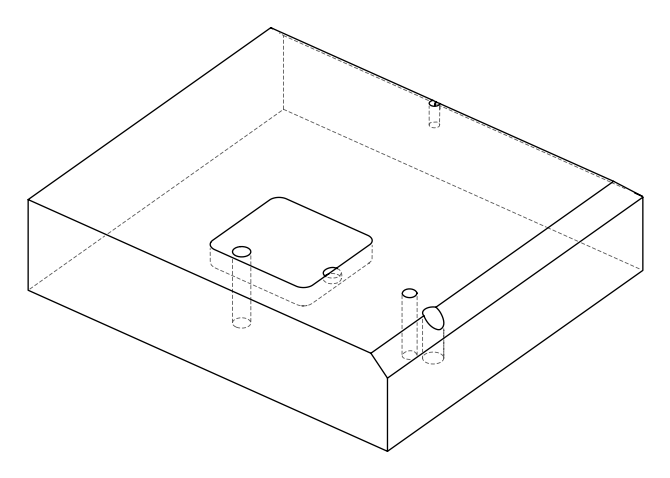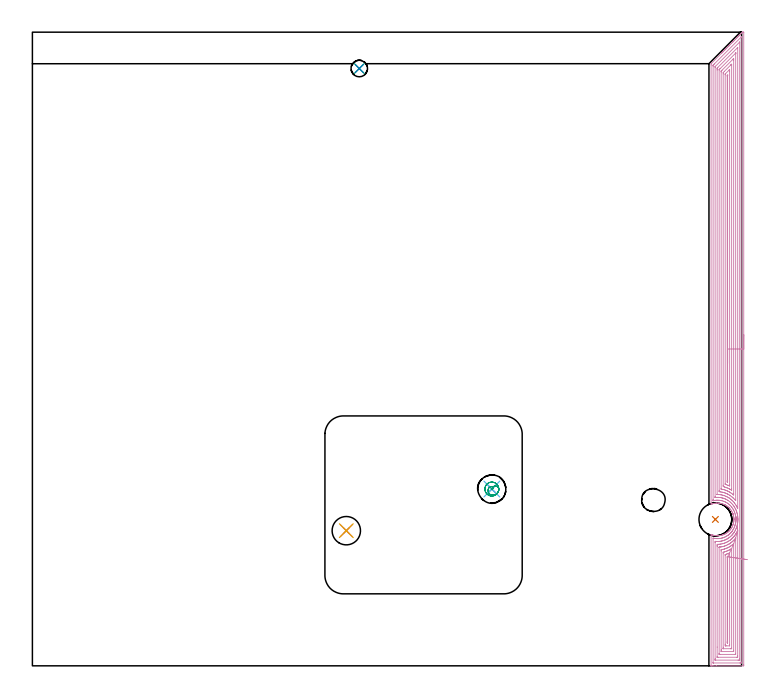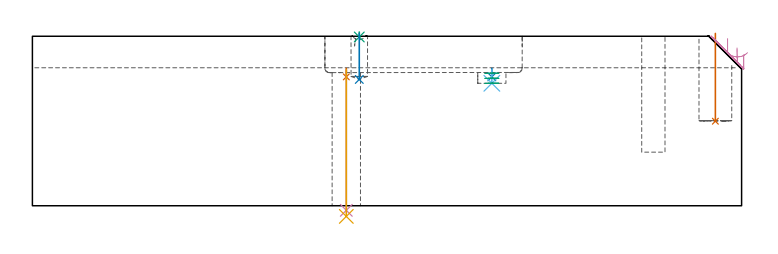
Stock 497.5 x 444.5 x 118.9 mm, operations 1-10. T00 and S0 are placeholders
(PLAN: 13 operations, 9 tool changes, 77.4 min)
(1 SPOT_DRILL | STEP1HOLE | NXT0321_9005460120000 | 0.05 min | 3053 mm3)
(2 SPOT_DRILL_1 | STEP1POCKET | NXT0321_9005460120000 | 0.05 min | 3052 mm3)
(3 SPOT_DRILL_2 | STEP1POCKET_3 | NXT0321_9005460120000 | 0.03 min | 1 mm3)
(4 DRILL_THROUGH_HOLE_INTO_CENTER | STEP1HOLE | NXT0301_065 | 0.4 min | 6304 mm3)
(5 DRILL_TO_ENLARGE_THROUGH_HOLE | STEP1HOLE | UGT0301_265 | 0.42 min | 27550 mm3)
(6 DRILL_BLIND_HOLE_INTO_CENTER | STEP1POCKET | NXT0301_128 | 0.04 min | 539 mm3)
(7 INDEXABLE_INSERT_DRILL_BLIND_HOLE_FROM_SOLID | STEP1POCKET_2 | NXT0302_017 | 0.25 min | 24609 mm3)
(8 DRILL_BLIND_HOLE_INTO_CENTER_1 | STEP1POCKET_3 | NXT0301_087 | 0.13 min | 3035 mm3)
(9 MILL_ROUGH_BLIND_HOLE_CONTOUR | STEP1POCKET | NXT0201_013 | Spiral | 0.69 min | 6552 mm3)
(10 AREA_MILL | FG_CHAMFER_SURFACE | UGT0205_001 | 30.69 min | 114221 mm3)
(11 AREA_MILL_1 | FG_CHAMFER_SURFACE_1 | UGT0205_001 | 31.65 min | 117886 mm3)
(12 MILL_RECTANGULAR_POCKET | POCKET_RECTANGULAR_STRAIGHT | NXT0201_007 | Follow Part, ap 6.25, ae 75% | 11.3 min | 419821 mm3)
(13 MILL_BLIND_HOLE_FROM_SOLID_MATERIAL | STEP1POCKET_1 | NXT0201_011 | Spiral | 1.71 min | 16965 mm3)
(TOOL NXT0321_9005460120000 | NC Spot Drill, 142deg, 12mm, Carbide, Uncoated | D12 PA142 FL30 Z2)
(TOOL NXT0301_065 | Carbide Drill 9.4mm [860.1-0940-075A1-MM 2214] | D9.4 PA140 FL98 Z2)
(TOOL UGT0301_265 | Twist Drill 19.9 mm | D19.9 PA118 FL140 Z2)
(TOOL NXT0301_128 | Carbide Drill 12mm [861.1-1200-036A1-GP GC34] | D12 PA150 FL37.4 Z2)
(TOOL NXT0302_017 | Index. Insert Drill 23mm [880-D2300L25-05] | D23 PA176 FL115 Z2)
(TOOL NXT0301_087 | Carbide Drill 11.6mm [860.1-1160-058A1-MM 2214] | D11.6 PA140 FL72 Z2)
(TOOL NXT0201_013 | ENDMILL 10mm | D10 FL30 Z4)
(TOOL UGT0205_001 | Chamfer Mill 20 x 3 x 45 deg. | D20 FL50 Z2)
(TOOL NXT0201_007 | ENDMILL 25mm [R216.25-25050GCK54P 1620] | D25 R3 FL54 Z5)
(TOOL NXT0201_011 | ENDMILL 12mm [2P460-1200-NA 1630] | D12 FL38 Z6)
(OP 1 SPOT_DRILL)
G17 G21 G94 G90
T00 M6
G54
G17 G0 G90 X220.2 Y94.8 S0 M3
G43 Z128.9 H0
G94 G81 G98 Z90.4 F250. R96.4
G80
M5
M2
(OP 2 SPOT_DRILL_1)
G17 G21 G94 G90
T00 M6
G54
G17 G0 G90 X322.3 Y124. S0 M3
G43 Z128.9 H0
G94 G81 G98 Z90.4 F250. R96.4
G80
M5
M2
(OP 3 SPOT_DRILL_2)
G17 G21 G94 G90
T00 M6
G54
G17 G0 G90 X229.3 Y419. S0 M3
G43 Z128.9 H0
G94 G81 G98 Z118.401 F250. R121.9
G80
M5
M2
(OP 4 DRILL_THROUGH_HOLE_INTO_CENTER)
G17 G21 G94 G90
T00 M6
G54
G17 G0 G90 X220.2 Y94.8 S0 M3
G43 Z128.9 H1
G94 G73 G98 Z-3.211 F250. Q8.783 R95.4
G80
M5
M2
(OP 5 DRILL_TO_ENLARGE_THROUGH_HOLE)
G17 G21 G94 G90
T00 M6
G54
G17 G0 G90 X220.2 Y94.8 S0 M3
G43 Z128.9 H0
G94 G73 G98 Z-7.479 F250. Q16.813 R95.4
G80
M5
M2
(OP 6 DRILL_BLIND_HOLE_INTO_CENTER)
G17 G21 G94 G90
T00 M6
G54
G17 G0 G90 X322.3 Y124. S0 M3
G43 Z128.9 H1
G94 G81 G98 Z85.9 F250. R95.4
G80
M5
M2
(OP 7 INDEXABLE_INSERT_DRILL_BLIND_HOLE_FROM_SOLID)
G17 G21 G94 G90
T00 M6
G54
G17 G0 G90 X479.1 Y102.7 S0 M3
G43 Z128.9 H1
G94 G81 G98 Z59.3 F250. R120.9
G80
M5
M2
(OP 8 DRILL_BLIND_HOLE_INTO_CENTER_1)
G17 G21 G94 G90
T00 M6
G54
G17 G0 G90 X229.3 Y419. S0 M3
G43 Z128.9 H1
G94 G81 G98 Z88.6 F250. R120.9
G80
M5
M2
(OP 9 MILL_ROUGH_BLIND_HOLE_CONTOUR)
G17 G21 G94 G90
T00 M6
G54
G17 G0 G90 X322.3 Y124. S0 M3
G43 Z128.9 H0
Z92.9
G94 G3 X322.355 Y125.74 R0.871 F250.
X319.855 Y124.154 R2.518
X322.539 Y119.722 R3.252
X327.161 Y123.386 R4.215
X322.914 Y128.861 R4.9
X327.161 Y123.386 R-4.9
X325.038 Y126.124 R2.45
X322.3 Y124. R2.45
G0 Z89.4
G3 X322.355 Y125.74 R0.871
X319.855 Y124.154 R2.518
X322.539 Y119.722 R3.252
X327.161 Y123.386 R4.215
X322.914 Y128.861 R4.9
X327.161 Y123.386 R-4.9
X325.038 Y126.124 R2.45
X322.3 Y124. R2.45
G0 Z85.9
G3 X322.355 Y125.74 R0.871
X319.855 Y124.154 R2.518
X322.539 Y119.722 R3.252
X327.161 Y123.386 R4.215
X322.914 Y128.861 R4.9
X327.161 Y123.386 R-4.9
X325.038 Y126.124 R2.45
X322.3 Y124. R2.45
G0 Z128.9
M5
M2
(OP 10 AREA_MILL)
G17 G21 G94 G90
T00 M6
G54
G17 G0 G90 X499. Y232.25 S1061 M3
G43 Z128.9 H0
Z106.
G94 G1 Y232.212 Z105.128 F250.
Y232.098 Z104.264
Y231.909 Z103.412
Y231.647 Z102.58
Y231.313 Z101.774
Y230.91 Z101.
Y230.442 Z100.264
Y229.91 Z99.572
Y229.321 Z98.929
Y228.678 Z98.34
Y227.986 Z97.808
Y227.25 Z97.34
Y226.476 Z96.937
Y225.67 Z96.603
Y224.838 Z96.341
Y223.986 Z96.152
Y223.122 Z96.038
Y222.25 Z96.
Y0.622
X498.996 Y0.172 Z96.003
X498.992 Y0.01 Z96.006
X498.826 Y0. Z96.171
X479.797 Z115.199
X477.422 Z117.573
X476.73 Z118.27
X476.446 Z118.553
X476.215 Z118.778
X476.1 Y0.004 Z118.89
Y0.005 Z118.891
Y0.173 Z118.9
Y0.176
Y91.775
X476.106 Y92.104 Z118.891
X476.216 Y92.067 Z118.782
X476.343 Y92.022 Z118.655
X476.844 Y91.831 Z118.156
X477.112 Y91.749 Z117.888
X478.006 Y91.509 Z116.994
X478.9 Y91.339 Z116.1
X479.793 Y91.24 Z115.207
X480.687 Y91.212 Z114.313
X481.581 Y91.253 Z113.419
X482.475 Y91.364 Z112.525
X483.369 Y91.549 Z111.631
X484.262 Y91.802 Z110.738
X484.356 Y91.831 Z110.644
X484.85 Y92.029 Z110.15
X485.156 Y92.151 Z109.843
X485.606 Y92.353 Z109.394
X486.05 Y92.578 Z108.95
X486.216 Y92.669 Z108.784
X486.316 Y92.725 Z108.684
X486.944 Y93.119 Z108.056
X487.11 Y93.236 Z107.89
X487.652 Y93.618 Z107.348
X487.758 Y93.704 Z107.242
X487.837 Y93.768 Z107.162
X488.115 Y94.01 Z106.881
X488.259 Y94.134 Z106.739
X488.291 Y94.162 Z106.708
X488.672 Y94.511 Z106.327
X488.731 Y94.57 Z106.268
X488.958 Y94.814 Z106.041
X489.114 Y94.981 Z105.885
X489.311 Y95.208 Z105.685
X489.485 Y95.404 Z105.514
X489.53 Y95.46 Z105.47
X489.625 Y95.577 Z105.374
X489.752 Y95.747 Z105.247
X489.891 Y95.934 Z105.108
X490.108 Y96.244 Z104.89
X490.146 Y96.298 Z104.853
X490.518 Y96.888 Z104.48
X490.632 Y97.088 Z104.367
X490.691 Y97.191 Z104.309
X490.892 Y97.584 Z104.106
X490.918 Y97.635 Z104.08
X491.125 Y98.084 Z103.873
X491.412 Y98.792 Z103.586
X491.458 Y98.925 Z103.539
X491.477 Y98.978 Z103.52
X491.513 Y99.09 Z103.486
X491.564 Y99.252 Z103.435
X491.6 Y99.372 Z103.396
X491.617 Y99.423 Z103.38
X491.742 Y99.871 Z103.257
X491.844 Y100.317 Z103.153
X491.929 Y100.764 Z103.067
X491.992 Y101.182 Z103.005
X491.996 Y101.21 Z103.001
X492.039 Y101.606 Z102.956
X492.045 Y101.657 Z102.951
X492.078 Y102.104 Z102.919
X492.092 Y102.551 Z102.904
X492.091 Y102.66
Y102.726 Z102.903
X492.088 Y103.025 Z102.909
X492.086 Y103.057 Z102.911
X492.077 Y103.203 Z102.914
X492.068 Y103.444 Z102.928
X492.04 Y103.777 Z102.957
X492.03 Y103.891 Z102.967
X491.98 Y104.287 Z103.015
X491.975 Y104.337 Z103.022
X491.971 Y104.363 Z103.027
X491.902 Y104.785 Z103.097
X491.821 Y105.181 Z103.177
X491.81 Y105.231 Z103.187
X491.699 Y105.678 Z103.297
X491.57 Y106.124 Z103.426
X491.518 Y106.289 Z103.482
X491.513 Y106.302 Z103.487
X491.439 Y106.521 Z103.556
X491.411 Y106.608 Z103.585
X491.353 Y106.765 Z103.644
X491.335 Y106.814 Z103.662
X491.273 Y106.968 Z103.724
X491.254 Y107.017 Z103.744
X491.096 Y107.38 Z103.904
X491.058 Y107.466 Z103.942
X490.842 Y107.91 Z104.154
X490.519 Y108.512 Z104.481
X490.341 Y108.804 Z104.658
X490.038 Y109.254 Z104.958
X489.723 Y109.697 Z105.276
X489.625 Y109.823 Z105.374
X489.298 Y110.211 Z105.699
X488.96 Y110.59 Z106.036
X488.871 Y110.682 Z106.126
X488.731 Y110.828 Z106.268
X488.38 Y111.162 Z106.619
X488.02 Y111.484 Z106.978
X487.837 Y111.632 Z107.162
X487.395 Y111.968 Z107.605
X487.11 Y112.17 Z107.889
X486.944 Y112.288 Z108.056
X486.81 Y112.377 Z108.19
X486.799 Y112.383 Z108.201
X486.669 Y112.457 Z108.327
X486.05 Y112.816 Z108.949
X485.968 Y112.859 Z109.03
X485.789 Y112.95 Z109.205
X485.604 Y113.047 Z109.392
X485.452 Y113.118 Z109.545
X485.348 Y113.166 Z109.648
X485.29 Y113.194 Z109.709
X485.228 Y113.224 Z109.772
X485.156 Y113.257 Z109.844
X484.262 Y113.59 Z110.738
X483.369 Y113.851 Z111.631
X482.475 Y114.036 Z112.525
X481.581 Y114.156 Z113.419
X481.507 Y114.163 Z113.493
X480.687 Y114.188 Z114.313
X479.793 Y114.168 Z115.207
X479.693 Y114.163 Z115.307
X478.9 Y114.061 Z116.1
X478.006 Y113.891 Z116.994
X477.112 Y113.646 Z117.888
X476.218 Y113.33 Z118.781
X476.106 Y113.296 Z118.892
X476.1 Y114.117 Z118.9
Y421.536
X476.107 Y422.4 Z118.893
X476.133 Y422.43 Z118.867
X476.541 Y422.841 Z118.459
X483.453 Y429.754 Z111.545
X483.587 Y429.889 Z111.409
X483.725 Y430.026 Z111.273
X483.887 Y430.188 Z111.111
X484.027 Y430.329 Z110.968
X484.172 Y430.473 Z110.826
X484.321 Y430.622 Z110.677
X484.467 Y430.77 Z110.528
X484.619 Y430.92 Z110.379
X484.755 Y431.056 Z110.243
X484.908 Y431.21 Z110.087
X485.398 Y431.698 Z109.602
X485.661 Y431.962 Z109.337
X485.789 Y432.09 Z109.208
X486.147 Y432.447 Z108.853
X486.318 Y432.618 Z108.681
X486.555 Y432.856 Z108.443
X486.669 Y432.971 Z108.327
X487.239 Y433.539 Z107.761
X487.449 Y433.749 Z107.549
X487.55 Y433.852 Z107.446
X487.99 Y434.291 Z107.009
X488.431 Y434.733 Z106.565
X488.641 Y434.941 Z106.359
X488.679 Y434.979 Z106.321
X489.311 Y435.613 Z105.685
X489.523 Y435.823 Z105.477
X490.192 Y436.494 Z104.804
X490.367 Y436.667 Z104.633
X490.428 Y436.728 Z104.572
X491.073 Y437.374 Z103.924
X491.211 Y437.511 Z103.789
X491.322 Y437.622 Z103.678
X491.513 Y437.814 Z103.485
X491.619 Y437.92 Z103.379
X492.215 Y438.516 Z102.784
X492.394 Y438.695 Z102.603
X492.512 Y438.814 Z102.485
X493.109 Y439.409 Z101.89
X493.275 Y439.576 Z101.722
X494.002 Y440.303 Z100.997
X494.155 Y440.457 Z100.841
X494.587 Y440.887 Z100.413
X494.896 Y441.197 Z100.103
X495.036 Y441.338 Z99.96
X495.431 Y441.731 Z99.569
X495.526 Y441.826 Z99.474
X495.789 Y442.09 Z99.209
X495.917 Y442.219 Z99.079
X496.275 Y442.576 Z98.724
X496.446 Y442.746 Z98.554
X496.683 Y442.984 Z98.315
X496.797 Y443.099 Z98.199
X497.367 Y443.667 Z97.633
X497.577 Y443.878 Z97.421
X497.678 Y443.98 Z97.318
X498.119 Y444.419 Z96.881
X498.175 Y444.473 Z96.824
X498.21 Y444.499 Z96.788
X498.559 Y444.5 Z96.439
X498.637 Z96.361
X498.991 Y444.499 Z96.006
X499. Y444.399 Z96.
Y222.25
X497.586 Z97.414
X497.585 Y2.504 Z97.415
X497.584 Y2.41 Z97.416
X497.579 Y2.02 Z97.421
X497.196 Y2.006 Z97.804
X496.797 Y2.002 Z98.203
X496.32 Y2. Z98.68
X477.609 Y2.001 Z117.391
X477.576 Y2.002 Z117.424
X477.543 Y2.006 Z117.457
X477.521 Y2.01 Z117.479
X477.52 Y2.037 Z117.48
X477.515 Y2.315 Z117.485
Y89.095
X477.519 Y89.494 Z117.481
X477.521 Y89.583 Z117.479
X477.695 Y89.551 Z117.305
X477.889 Y89.515 Z117.111
X478.302 Y89.442 Z116.698
X478.947 Y89.334 Z116.053
X479.183 Y89.309 Z115.817
X479.92 Y89.241 Z115.08
X480.064 Y89.236 Z114.936
X480.819 Y89.222 Z114.181
X480.945 Y89.226 Z114.055
X481.659 Y89.263 Z113.341
X481.825 Y89.281 Z113.175
X482.445 Y89.359 Z112.555
X482.706 Y89.401 Z112.294
X483.19 Y89.497 Z111.81
X483.587 Y89.583 Z111.413
X483.904 Y89.667 Z111.096
X484.467 Y89.826 Z110.533
X484.591 Y89.864 Z110.409
X484.943 Y89.988 Z110.057
X485.233 Y90.105 Z109.767
X485.348 Y90.154 Z109.652
X485.849 Y90.374 Z109.151
X486.229 Y90.554 Z108.771
X486.446 Y90.662 Z108.554
X486.861 Y90.882 Z108.139
X487.016 Y90.977 Z107.984
X487.11 Y91.037 Z107.89
X487.553 Y91.325 Z107.447
X487.99 Y91.624 Z107.01
X488.079 Y91.686 Z106.921
X488.203 Y91.776 Z106.797
X488.576 Y92.075 Z106.424
X488.871 Y92.324 Z106.129
X489.054 Y92.484 Z105.946
X489.259 Y92.669 Z105.741
X489.512 Y92.913 Z105.488
X489.752 Y93.162 Z105.248
X489.944 Y93.368 Z105.056
X490.119 Y93.563 Z104.881
X490.357 Y93.842 Z104.643
X490.632 Y94.181 Z104.368
X490.752 Y94.336 Z104.248
X490.84 Y94.457 Z104.16
X491.118 Y94.857 Z103.882
X491.471 Y95.393 Z103.529
X491.513 Y95.463 Z103.487
X491.795 Y95.958 Z103.205
X491.944 Y96.244 Z103.056
X492.096 Y96.546 Z102.904
X492.379 Y97.153 Z102.621
X492.394 Y97.191 Z102.606
X492.629 Y97.792 Z102.371
X492.717 Y98.031 Z102.283
X492.855 Y98.457 Z102.145
X492.995 Y98.925 Z102.005
X493.031 Y99.049 Z101.969
X493.056 Y99.147 Z101.944
X493.214 Y99.819 Z101.786
X493.22 Y99.846 Z101.78
X493.225 Y99.869 Z101.775
X493.275 Y100.133 Z101.725
X493.354 Y100.632 Z101.646
X493.364 Y100.712 Z101.636
X493.446 Y101.432 Z101.554
X493.458 Y101.606 Z101.542
X493.494 Y102.277 Z101.506
X493.501 Y102.5 Z101.499
X493.493 Y103.172 Z101.507
X493.483 Y103.393 Z101.517
X493.43 Y104.13 Z101.57
X493.413 Y104.287 Z101.587
X493.362 Y104.684 Z101.638
X493.292 Y105.163 Z101.708
X493.289 Y105.181 Z101.711
X493.275 Y105.267 Z101.725
X493.094 Y106.074 Z101.906
X493.034 Y106.318 Z101.966
X492.846 Y106.968 Z102.154
X492.628 Y107.624 Z102.372
X492.535 Y107.862 Z102.465
X492.394 Y108.201 Z102.606
X492.14 Y108.755 Z102.86
X491.887 Y109.27 Z103.113
X491.676 Y109.649 Z103.324
X491.513 Y109.93 Z103.487
X491.115 Y110.543 Z103.885
X490.632 Y111.218 Z104.368
X490.456 Y111.436 Z104.544
X489.752 Y112.242 Z105.248
X489.67 Y112.33 Z105.33
X489.262 Y112.722 Z105.738
X488.871 Y113.081 Z106.129
X488.708 Y113.224 Z106.292
X487.99 Y113.772 Z107.01
X487.502 Y114.117 Z107.498
X487.11 Y114.355 Z107.89
X486.55 Y114.685 Z108.45
X486.229 Y114.848 Z108.771
X485.903 Y115.011 Z109.097
X485.348 Y115.243 Z109.652
X484.975 Y115.389 Z110.025
X484.467 Y115.562 Z110.533
X483.694 Y115.796 Z111.306
X483.587 Y115.821 Z111.413
X483.211 Y115.905 Z111.789
X482.706 Y116.004 Z112.294
X482.586 Y116.027 Z112.414
X481.825 Y116.124 Z113.175
X481.582 Y116.151 Z113.418
X480.945 Y116.175 Z114.055
X480.672 Y116.181 Z114.328
X480.064 Y116.169 Z114.936
X479.813 Y116.16 Z115.187
X479.183 Y116.098 Z115.817
X479.012 Y116.078 Z115.988
X478.302 Y115.964 Z116.698
X478.252 Y115.955 Z116.748
X477.983 Y115.905 Z117.017
X477.58 Y115.811 Z117.42
X477.526 Y115.799 Z117.474
X477.523 Y115.802 Z117.477
X477.519 Y115.806 Z117.481
X477.517 Y115.905 Z117.483
X477.514 Y116.545 Z117.486
Y116.704
Y420.642
X477.516 Y421.042 Z117.484
X477.519 Y421.242 Z117.481
X477.521 Y421.338 Z117.479
X477.559 Y421.397 Z117.441
X477.69 Y421.536 Z117.31
X477.997 Y421.846 Z117.003
X478.302 Y422.153 Z116.698
X497.346 Y441.197 Z97.654
X497.415 Y441.264 Z97.585
X497.517 Y441.36 Z97.483
X497.566 Y441.405 Z97.434
X497.579 Y441.406 Z97.421
X497.583 Y441.293 Z97.417
X497.585 Y441.197 Z97.415
Y441.055
X497.586 Y222.25 Z97.414
X496.172 Z98.828
X496.171 Y4.832 Z98.829
X496.169 Y4.197 Z98.831
X496.167 Y4.068 Z98.833
X496.165 Y4.013 Z98.835
X496.105 Y4.006 Z98.895
X495.917 Y4.003 Z99.083
X495.23 Y4. Z99.77
X495.036 Z99.964
X479.377 Y4.001 Z115.623
X479.183 Y4.003 Z115.817
X478.989 Y4.008 Z116.011
X478.94 Y4.01 Z116.06
X478.935 Y4.044 Z116.065
X478.932 Y4.111 Z116.068
X478.93 Y4.197 Z116.07
X478.929 Y4.455 Z116.071
X478.928 Y5.091 Z116.072
X478.929 Y86.414 Z116.071
X478.93 Y86.67 Z116.07
X478.936 Y87.307 Z116.064
X478.995 Y87.308 Z116.005
X479.075 Y87.307 Z115.925
X479.194 Y87.297 Z115.806
X480.064 Y87.236 Z114.936
X480.139 Y87.232 Z114.861
X480.945 Y87.227 Z114.055
X481.024 Z113.976
X481.825 Y87.271 Z113.175
X481.859 Y87.273 Z113.141
X482.145 Y87.307 Z112.855
X482.642 Y87.373 Z112.358
X482.706 Y87.384 Z112.294
X483.383 Y87.514 Z111.617
X483.587 Y87.56 Z111.413
X484.095 Y87.685 Z110.905
X484.467 Y87.788 Z110.533
X484.784 Y87.88 Z110.216
X485.348 Y88.076 Z109.652
X485.439 Y88.109 Z109.561
X485.671 Y88.201 Z109.329
X486.063 Y88.369 Z108.937
X486.229 Y88.445 Z108.771
X486.665 Y88.652 Z108.335
X487.11 Y88.878 Z107.89
X487.249 Y88.953 Z107.751
X487.5 Y89.095 Z107.5
X487.803 Y89.285 Z107.197
X487.99 Y89.407 Z107.01
X488.334 Y89.639 Z106.666
X488.843 Y89.988 Z106.157
X488.859 Y90. Z106.141
X488.871 Y90.009 Z106.129
X489.348 Y90.398 Z105.652
X489.752 Y90.74 Z105.248
X489.827 Y90.806 Z105.173
X489.911 Y90.882 Z105.089
X490.283 Y91.237 Z104.717
X490.632 Y91.593 Z104.368
X490.721 Y91.686 Z104.279
X490.803 Y91.776 Z104.197
X491.135 Y92.16 Z103.865
X491.513 Y92.605 Z103.487
X491.542 Y92.64 Z103.458
X491.564 Y92.669 Z103.436
X491.915 Y93.155 Z103.085
X492.202 Y93.563 Z102.798
X492.279 Y93.679 Z102.721
X492.394 Y93.858 Z102.606
X492.62 Y94.228 Z102.38
X492.755 Y94.457 Z102.245
X492.944 Y94.792 Z102.056
X493.238 Y95.35 Z101.762
X493.251 Y95.375 Z101.749
X493.275 Y95.425 Z101.725
X493.524 Y95.991 Z101.476
X493.633 Y96.244 Z101.367
X493.784 Y96.62 Z101.216
X493.983 Y97.138 Z101.017
X494.028 Y97.267 Z100.972
X494.155 Y97.653 Z100.845
X494.241 Y97.944 Z100.759
X494.265 Y98.031 Z100.735
X494.426 Y98.65 Z100.574
X494.489 Y98.925 Z100.511
X494.589 Y99.379 Z100.411
X494.668 Y99.819 Z100.332
X494.721 Y100.139 Z100.279
X494.795 Y100.712 Z100.205
X494.82 Y100.931 Z100.18
X494.877 Y101.606 Z100.123
X494.886 Y101.758 Z100.114
X494.915 Y102.5 Z100.085
X494.916 Y102.621 Z100.084
X494.901 Y103.393 Z100.099
X494.895 Y103.536 Z100.105
X494.839 Y104.287 Z100.161
X494.818 Y104.508 Z100.182
X494.733 Y105.181 Z100.267
X494.674 Y105.548 Z100.326
X494.572 Y106.074 Z100.428
X494.443 Y106.676 Z100.557
X494.371 Y106.968 Z100.629
X494.155 Y107.746 Z100.845
X494.119 Y107.862 Z100.881
X494.1 Y107.918 Z100.9
X493.8 Y108.755 Z101.2
X493.545 Y109.375 Z101.455
X493.419 Y109.649 Z101.581
X493.275 Y109.953 Z101.725
X492.973 Y110.543 Z102.027
X492.591 Y111.236 Z102.409
X492.463 Y111.436 Z102.537
X492.394 Y111.542 Z102.606
X492.078 Y112.008 Z102.922
X491.849 Y112.33 Z103.151
X491.513 Y112.786 Z103.487
X491.142 Y113.224 Z103.858
X490.632 Y113.804 Z104.368
X490.322 Y114.117 Z104.678
X489.752 Y114.655 Z105.248
X489.341 Y115.011 Z105.659
X488.871 Y115.371 Z106.129
X488.143 Y115.905 Z106.857
X487.99 Y116.002 Z107.01
X487.743 Y116.155 Z107.257
X487.11 Y116.514 Z107.89
X486.574 Y116.798 Z108.426
X486.229 Y116.957 Z108.771
X485.949 Y117.083 Z109.051
X485.348 Y117.312 Z109.652
X484.577 Y117.581 Z110.423
X484.467 Y117.613 Z110.533
X484.199 Y117.692 Z110.801
X483.587 Y117.84 Z111.413
X483.397 Y117.885 Z111.603
X482.706 Y118.013 Z112.294
X482.335 Y118.068 Z112.665
X481.825 Y118.129 Z113.175
X481.363 Y118.161 Z113.637
X480.945 Y118.172 Z114.055
X480.466 Y118.177 Z114.534
X480.064 Y118.165 Z114.936
X479.617 Y118.145 Z115.383
X479.183 Y118.11 Z115.817
X479.021 Y118.098 Z115.979
X478.96 Y118.095 Z116.04
X478.935 Y118.101 Z116.065
X478.933 Y118.155 Z116.067
X478.931 Y118.327 Z116.069
X478.929 Y118.585 Z116.071
X478.928 Y118.844 Z116.072
X478.929 Y419.749 Z116.071
X478.931 Y420.005 Z116.069
X478.935 Y420.265 Z116.065
X478.938 Y420.328 Z116.062
X478.961 Y420.354 Z116.039
X479.019 Y420.416 Z115.981
X479.183 Y420.584 Z115.817
X479.212 Y420.613 Z115.788
X495.917 Y437.316 Z99.083
X496.071 Y437.466 Z98.929
X496.133 Y437.522 Z98.867
X496.165 Y437.548 Z98.835
X496.171 Y437.432 Z98.829
X496.172 Y222.25 Z98.828
X494.757 Z100.243
Y111.18
X494.756 Y110.827 Z100.244
X494.752 Y110.543 Z100.248
X494.751 Y110.481 Z100.249
X494.707 Y110.543 Z100.293
X494.628 Y110.704 Z100.372
X494.388 Y111.2 Z100.612
X494.267 Y111.436 Z100.733
X494.155 Y111.649 Z100.845
X493.776 Y112.33 Z101.224
X493.588 Y112.647 Z101.412
X493.275 Y113.139 Z101.725
X493.22 Y113.224 Z101.78
X493.108 Y113.393 Z101.892
X492.574 Y114.117 Z102.426
X492.394 Y114.351 Z102.606
X491.829 Y115.011 Z103.171
X491.513 Y115.369 Z103.487
X490.976 Y115.905 Z104.024
X490.632 Y116.228 Z104.368
X489.978 Y116.798 Z105.022
X489.752 Y116.974 Z105.248
X489.084 Y117.476 Z105.916
X488.871 Y117.629 Z106.129
X488.781 Y117.692 Z106.219
X487.99 Y118.164 Z107.01
X487.24 Y118.585 Z107.76
X487.11 Y118.652 Z107.89
X486.98 Y118.717 Z108.02
X486.229 Y119.041 Z108.771
X485.5 Y119.325 Z109.5
X485.348 Y119.377 Z109.652
X485.046 Y119.479 Z109.954
X484.467 Y119.647 Z110.533
X484.239 Y119.711 Z110.761
X483.587 Y119.859 Z111.413
X483.117 Y119.956 Z111.883
X482.706 Y120.022 Z112.294
X482.087 Y120.107 Z112.913
X481.825 Y120.131 Z113.175
X481.143 Y120.172 Z113.857
X480.381 Y120.192 Z114.619
X480.348 Y120.195 Z114.652
X480.347 Y120.203 Z114.653
X480.344 Y120.232 Z114.656
X480.343 Y120.286 Z114.657
Y120.373
Y417.961
X480.344 Y418.571 Z114.656
X480.346 Y418.855 Z114.654
X480.35 Y419.16 Z114.65
X480.36 Y419.3 Z114.64
X480.872 Y419.823 Z114.128
X494.623 Y433.573 Z100.377
X494.671 Y433.619 Z100.329
X494.734 Y433.675 Z100.266
X494.751 Y433.689 Z100.249
X494.753 Y433.659 Z100.247
X494.755 Y433.611 Z100.245
X494.757 Y433.437 Z100.243
Y222.25
X493.343 Z101.657
Y116.729
X493.338 Y115.905 Z101.662
X493.337 Y115.893 Z101.663
X493.303 Y115.905 Z101.697
X493.275 Y115.933 Z101.725
X492.518 Y116.798 Z102.482
X492.394 Y116.933 Z102.606
X491.636 Y117.692 Z103.364
X491.513 Y117.804 Z103.487
X490.65 Y118.568 Z104.35
X490.627 Y118.585 Z104.373
X489.752 Y119.23 Z105.248
X489.405 Y119.479 Z105.595
X488.871 Y119.806 Z106.129
X488.104 Y120.258 Z106.896
X487.99 Y120.32 Z107.01
X487.893 Y120.373 Z107.107
X487.371 Y120.631 Z107.629
X487.11 Y120.747 Z107.89
X486.46 Y121.032 Z108.54
X486.229 Y121.12 Z108.771
X485.841 Y121.266 Z109.159
X485.348 Y121.428 Z109.652
X485.116 Y121.502 Z109.884
X484.467 Y121.678 Z110.533
X483.931 Y121.811 Z111.069
X483.587 Y121.879 Z111.413
X482.846 Y122.018 Z112.154
X482.706 Y122.037 Z112.294
X481.844 Y122.142 Z113.156
X481.825 Y122.145 Z113.175
X481.764 Y122.16 Z113.236
X481.762 Y122.225 Z113.238
X481.757 Y123.054 Z113.243
Y123.123
X481.758 Y418.03 Z113.242
X481.759 Y418.1 Z113.241
X481.764 Y418.235 Z113.236
X481.825 Y418.315 Z113.175
X482.09 Y418.587 Z112.91
X482.354 Y418.855 Z112.646
X493.275 Y429.776 Z101.725
X493.308 Y429.808 Z101.692
X493.334 Y429.83 Z101.666
X493.337 Z101.663
X493.339 Y429.826 Z101.661
X493.341 Y429.787 Z101.659
X493.343 Y429.649 Z101.657
Y429.579
Y222.25
X491.929 Z103.071
Y120.845
X491.927 Y120.373 Z103.073
X491.925 Y119.955 Z103.075
X491.922 Y119.828 Z103.078
X491.252 Y120.373 Z103.748
X490.632 Y120.835 Z104.368
X490.042 Y121.266 Z104.958
X489.752 Y121.45 Z105.248
X489.292 Y121.733 Z105.708
X488.871 Y121.973 Z106.129
X488.541 Y122.16 Z106.459
X487.99 Y122.441 Z107.01
X487.468 Y122.691 Z107.532
X487.11 Y122.84 Z107.89
X486.59 Y123.054 Z108.41
X486.229 Y123.186 Z108.771
X486.027 Y123.259 Z108.973
X485.348 Y123.468 Z109.652
X484.774 Y123.637 Z110.226
X484.467 Y123.708 Z110.533
X483.639 Y123.894 Z111.361
X483.587 Y123.904 Z111.413
X483.349 Y123.947 Z111.651
X483.22 Y123.981 Z111.78
X483.177 Y123.995 Z111.823
X483.175 Y124.002 Z111.825
X483.173 Y124.053 Z111.827
X483.172 Y124.158 Z111.828
X483.171 Y124.369 Z111.829
X483.172 Y416.595 Z111.828
X483.174 Y417.068 Z111.826
X483.177 Y417.172 Z111.823
X483.18 Y417.22 Z111.82
X483.211 Y417.255 Z111.789
X483.305 Y417.353 Z111.695
X483.587 Y417.639 Z111.413
X483.747 Y417.799 Z111.253
X491.288 Y425.339 Z103.712
X491.513 Y425.561 Z103.487
X491.737 Y425.777 Z103.263
X491.922 Y425.924 Z103.078
X491.926 Y425.739 Z103.074
X491.928 Y425.584 Z103.072
X491.929 Y425.111 Z103.071
Y424.689
Y222.25
X490.515 Z104.485
X490.514 Y124.067 Z104.486
Y123.947
X490.508 Y123.18 Z104.492
X489.752 Y123.622 Z105.248
X489.19 Y123.947 Z105.81
X488.871 Y124.119 Z106.129
X488.519 Y124.304 Z106.481
X487.99 Y124.545 Z107.01
X487.317 Y124.841 Z107.683
X487.11 Y124.925 Z107.89
X486.974 Y124.978 Z108.026
X486.229 Y125.237 Z108.771
X485.649 Y125.43 Z109.351
X485.348 Y125.517 Z109.652
X484.592 Y125.735 Z110.408
X484.586 Y126.508 Z110.414
Y126.628
Y415.281
X484.59 Y416.05 Z110.41
X484.592 Y416.174 Z110.408
X485.406 Y417.009 Z109.594
X489.934 Y421.536 Z105.066
X490.125 Y421.723 Z104.875
X490.291 Y421.882 Z104.709
X490.508 Y422.078 Z104.492
X490.513 Y421.657 Z104.487
X490.514 Y421.536 Z104.486
X490.515 Y222.25 Z104.485
X489.1 Z105.9
Y127.289
X489.099 Y126.628 Z105.901
X489.098 Y126.399 Z105.902
X489.094 Y126.176 Z105.906
X488.871 Y126.26 Z106.129
X488.027 Y126.628 Z106.973
X487.964 Y126.655 Z107.036
X487.11 Y126.984 Z107.89
X486.556 Y127.19 Z108.444
X486.229 Y127.303 Z108.771
X486.063 Y127.361 Z108.937
X486.006 Y127.39 Z108.994
X486.003 Y127.445 Z108.997
X486.002 Y127.522 Z108.998
X486. Y127.754 Z109.
Y414.619
X486.003 Y414.95 Z108.997
X486.007 Y415.114 Z108.993
X486.009 Y415.151 Z108.991
X486.042 Y415.188 Z108.958
X486.128 Y415.281 Z108.872
X488.809 Y417.961 Z106.191
X488.841 Y417.992 Z106.159
X488.871 Y418.016 Z106.129
X489.094 Y418.178 Z105.906
X489.097 Y417.961 Z105.903
X489.099 Y417.73 Z105.901
X489.1 Y417.068 Z105.9
Y416.835
Y222.25
X487.686 Z107.314
Y129.112
X487.684 Y128.918 Z107.316
X487.683 Y128.871 Z107.317
X487.681 Y128.858 Z107.319
X487.577 Y128.891 Z107.423
X487.493 Y128.92 Z107.507
X487.442 Y128.945 Z107.558
X487.421 Y128.957 Z107.579
X487.418 Y128.997 Z107.582
X487.415 Y129.309 Z107.585
X487.414 Y129.586 Z107.586
Y129.895
Y413.493
X487.416 Y413.77 Z107.584
X487.42 Y414.072 Z107.58
X487.425 Y414.117 Z107.575
X487.448 Y414.145 Z107.552
X487.509 Y414.21 Z107.491
X487.683 Y414.387 Z107.317
X487.684 Z107.316
X487.686 Y414.078 Z107.314
Y413.802
Y222.25
Y221.378 Z107.352
Y220.513 Z107.466
Y219.662 Z107.654
Y218.83 Z107.917
Y218.024 Z108.251
Y217.25 Z108.653
Y216.514 Z109.122
Y215.822 Z109.653
Y215.179 Z110.243
Y214.59 Z110.886
Y214.058 Z111.578
Y213.59 Z112.314
Y213.187 Z113.088
Y212.853 Z113.894
Y212.591 Z114.726
Y212.402 Z115.577
Y212.288 Z116.442
Y212.25 Z117.314
G0 Z128.9
X494.3 Y104.46
Z110.711
G1 Y104.463 Z109.839
X494.303 Y104.389 Z108.969
X494.31 Y104.241 Z108.11
X494.321 Y104.018 Z107.266
X494.335 Y103.723 Z106.445
X494.352 Y103.357 Z105.654
X494.372 Y102.924 Z104.897
X494.396 Y102.427 Z104.18
X494.422 Y101.869 Z103.51
X494.451 Y101.254 Z102.891
X494.482 Y100.589 Z102.328
X494.516 Y99.877 Z101.826
X494.551 Y99.123 Z101.387
X494.588 Y98.335 Z101.016
X494.627 Y97.517 Z100.715
X494.666 Y96.676 Z100.486
X494.706 Y95.818 Z100.332
X494.747 Y94.95 Z100.253
X494.752 Y94.847 Z100.248
X494.755 Y94.742 Z100.245
X494.757 Y94.457 Z100.243
Y94.195
Y6.878
X494.754 Y6.271 Z100.246
X494.75 Y6.065 Z100.25
X494.744 Y6.01 Z100.256
X494.696 Y6.007 Z100.304
X494.588 Y6.004 Z100.412
X494.155 Y6. Z100.845
X480.929 Z114.071
X480.511 Y6.004 Z114.489
X480.407 Y6.007 Z114.593
X480.359 Y6.01 Z114.641
X480.35 Y6.039 Z114.65
X480.348 Y6.137 Z114.652
X480.344 Y6.594 Z114.656
X480.343 Y13.145 Z114.657
Y83.733
X480.345 Y84.341 Z114.655
X480.348 Y84.626 Z114.652
X480.359 Y85.22 Z114.641
X480.945 Y85.231 Z114.055
X481.222 Y85.239 Z113.778
X481.825 Y85.277 Z113.175
X482.048 Y85.294 Z112.952
X482.706 Y85.375 Z112.294
X482.831 Y85.393 Z112.169
X483.587 Y85.531 Z111.413
X484.29 Y85.7 Z110.71
X484.467 Y85.748 Z110.533
X484.978 Y85.896 Z110.022
X485.348 Y86.019 Z109.652
X485.636 Y86.121 Z109.364
X486.229 Y86.35 Z108.771
X486.274 Y86.368 Z108.726
X486.382 Y86.414 Z108.618
X486.883 Y86.644 Z108.117
X487.11 Y86.754 Z107.89
X487.472 Y86.94 Z107.528
X487.99 Y87.218 Z107.01
X488.047 Y87.25 Z106.953
X488.142 Y87.307 Z106.858
X488.587 Y87.595 Z106.413
X488.871 Y87.783 Z106.129
X489.117 Y87.951 Z105.883
X489.473 Y88.201 Z105.527
X489.632 Y88.323 Z105.368
X489.752 Y88.418 Z105.248
X490.12 Y88.721 Z104.88
X490.561 Y89.095 Z104.439
X490.599 Y89.129 Z104.401
X490.632 Y89.159 Z104.368
X491.054 Y89.56 Z103.946
X491.48 Y89.988 Z103.52
X491.496 Y90.006 Z103.504
X491.513 Y90.024 Z103.487
X491.912 Y90.478 Z103.088
X492.264 Y90.882 Z102.736
X492.323 Y90.954 Z102.677
X492.394 Y91.043 Z102.606
X492.707 Y91.458 Z102.293
X492.943 Y91.776 Z102.057
X493.081 Y91.972 Z101.919
X493.275 Y92.258 Z101.725
X493.435 Y92.507 Z101.565
X493.537 Y92.669 Z101.463
X493.771 Y93.059 Z101.229
X494.066 Y93.563 Z100.934
X494.098 Y93.621 Z100.902
X494.155 Y93.732 Z100.845
X494.395 Y94.214 Z100.605
X494.514 Y94.457 Z100.486
X494.702 Y94.861 Z100.298
X494.747 Y94.95 Z100.253
X493.332 Y89.528 Z101.668
X493.339 Y89.303 Z101.661
X493.342 Y89.164 Z101.658
X493.343 Y89.095 Z101.657
Y89.025
Y8.526
X493.341 Y8.387 Z101.659
X493.336 Y8.109 Z101.664
X493.33 Y8.009 Z101.67
X493.315 Y8.006 Z101.685
X493.275 Y8.004 Z101.725
X493.049 Y8.001 Z101.951
X482.481 Y8. Z112.519
X481.825 Y8.004 Z113.175
X481.782 Y8.006 Z113.218
X481.765 Y8.009 Z113.235
X481.761 Y8.179 Z113.239
X481.758 Y8.457 Z113.242
X481.757 Y8.596 Z113.243
Y8.665
Y82.978
X481.76 Y83.117 Z113.24
X481.763 Y83.209 Z113.237
X481.767 Y83.254 Z113.233
X481.774 Y83.256 Z113.226
X481.825 Y83.264 Z113.175
X482.242 Y83.31 Z112.758
X482.706 Y83.37 Z112.294
X483.019 Y83.415 Z111.981
X483.587 Y83.517 Z111.413
X483.765 Y83.552 Z111.235
X484.467 Y83.709 Z110.533
X484.487 Y83.713 Z110.513
X484.566 Y83.733 Z110.434
X485.176 Y83.907 Z109.824
X485.348 Y83.962 Z109.652
X485.837 Y84.13 Z109.163
X486.229 Y84.277 Z108.771
X486.476 Y84.375 Z108.524
X487.11 Y84.641 Z107.89
X487.695 Y84.927 Z107.305
X487.99 Y85.079 Z107.01
X488.273 Y85.233 Z106.727
X488.78 Y85.52 Z106.22
X488.836 Y85.555 Z106.164
X488.871 Y85.578 Z106.129
X489.37 Y85.907 Z105.63
X489.752 Y86.164 Z105.248
X489.898 Y86.265 Z105.102
X490.107 Y86.414 Z104.893
X490.405 Y86.645 Z104.595
X490.632 Y86.827 Z104.368
X490.893 Y87.043 Z104.107
X491.205 Y87.307 Z103.795
X491.369 Y87.454 Z103.631
X491.513 Y87.587 Z103.487
X491.826 Y87.884 Z103.174
X492.145 Y88.201 Z102.855
X492.268 Y88.329 Z102.732
X492.394 Y88.464 Z102.606
X492.69 Y88.794 Z102.31
X492.956 Y89.095 Z102.044
X493.104 Y89.268 Z101.896
X493.275 Y89.465 Z101.725
X493.332 Y89.528 Z101.668
X491.918 Y85.567 Z103.082
X491.922 Y85.548 Z103.078
X491.925 Y85.52 Z103.075
X491.927 Y85.452 Z103.073
X491.929 Y85.098 Z103.071
Y84.626
Y10.925
X491.927 Y10.453 Z103.073
X491.924 Y10.036 Z103.076
X491.922 Y10.012 Z103.078
X491.903 Y10.009 Z103.097
X491.848 Y10.004 Z103.152
X491.736 Y10.001 Z103.264
X483.319 Z111.681
X483.24 Y10.004 Z111.76
X483.194 Y10.009 Z111.806
X483.178 Y10.013 Z111.822
X483.177 Y10.032 Z111.823
X483.173 Y10.453 Z111.827
X483.171 Y10.874 Z111.829
Y11.346
Y80.58
X483.172 Y81.052 Z111.828
X483.175 Y81.263 Z111.825
X483.178 Y81.367 Z111.822
X483.181 Y81.409 Z111.819
X483.223 Y81.421 Z111.777
X483.587 Y81.495 Z111.413
X483.955 Y81.571 Z111.045
X484.467 Y81.686 Z110.533
X484.674 Y81.736 Z110.326
X485.348 Y81.912 Z109.652
X485.374 Y81.919 Z109.626
X485.468 Y81.945 Z109.532
X486.04 Y82.137 Z108.96
X486.229 Y82.206 Z108.771
X486.681 Y82.381 Z108.319
X487.11 Y82.555 Z107.89
X487.307 Y82.639 Z107.693
X487.759 Y82.839 Z107.241
X487.917 Y82.914 Z107.083
X487.99 Y82.951 Z107.01
X488.501 Y83.214 Z106.499
X488.871 Y83.417 Z106.129
X489.071 Y83.53 Z105.929
X489.416 Y83.733 Z105.584
X489.622 Y83.864 Z105.378
X489.752 Y83.95 Z105.248
X490.153 Y84.22 Z104.847
X490.632 Y84.547 Z104.368
X490.679 Y84.579 Z104.321
X490.745 Y84.626 Z104.255
X491.177 Y84.967 Z103.823
X491.513 Y85.236 Z103.487
X491.667 Y85.364 Z103.333
X491.852 Y85.52 Z103.148
X491.881 Y85.543 Z103.119
X491.918 Y85.567 Z103.082
X490.508 Y82.228 Z104.492
X490.509 Y82.203 Z104.491
X490.514 Y82.066 Z104.486
X490.515 Y81.945 Z104.485
Y81.827
X490.514 Y12.36 Z104.486
X490.512 Y12.24 Z104.488
X490.508 Y12.048 Z104.492
X490.503 Y12.01 Z104.497
X490.382 Y12.006 Z104.618
X490.225 Y12.002 Z104.775
X489.988 Y12. Z105.012
X489.752 Z105.248
X484.703 Y12.001 Z110.297
X484.63 Y12.005 Z110.37
X484.607 Y12.01 Z110.393
X484.592 Y12.016 Z110.408
X484.59 Y12.046 Z110.41
X484.587 Y12.119 Z110.413
X484.586 Y12.24 Z110.414
X484.585 Y13.014 Z110.415
X484.586 Y79.145 Z110.414
X484.592 Y79.669 Z110.408
X484.609 Y79.678 Z110.391
X484.662 Y79.696 Z110.338
X485.348 Y79.88 Z109.652
X485.563 Y79.94 Z109.437
X486.28 Y80.158 Z108.72
X486.886 Y80.385 Z108.114
X487.11 Y80.473 Z107.89
X487.514 Y80.641 Z107.486
X487.99 Y80.847 Z107.01
X488.131 Y80.909 Z106.869
X488.438 Y81.052 Z106.562
X488.727 Y81.198 Z106.273
X488.871 Y81.274 Z106.129
X489.301 Y81.509 Z105.699
X489.752 Y81.764 Z105.248
X489.865 Y81.83 Z105.135
X490.055 Y81.945 Z104.945
X490.409 Y82.173 Z104.591
X490.488 Y82.221 Z104.512
X490.502 Y82.227 Z104.498
X490.508 Y82.228 Z104.492
X489.081 Y79.24 Z105.919
X489.096 Y79.148 Z105.904
X489.098 Y79.124 Z105.902
X489.1 Y79.033 Z105.9
Y14.921
X489.099 Y14.69 Z105.901
X489.093 Y14.027 Z105.907
X488.896 Y14.002 Z106.104
X487.136 Y14. Z107.864
X486.255 Y14.001 Z108.745
X486.229 Y14.003 Z108.771
X486.007 Y14.027 Z108.993
X486.004 Y14.256 Z108.996
X486. Y14.921 Z109.
Y15.154
Y77.477
X486.001 Y77.708 Z108.999
X486.005 Y77.942 Z108.995
X486.006 Y78.003 Z108.994
X486.028 Y78.02 Z108.972
X486.089 Y78.043 Z108.911
X486.229 Y78.092 Z108.771
X487.092 Y78.389 Z107.908
X487.11 Y78.395 Z107.89
X487.723 Y78.642 Z107.277
X487.99 Y78.755 Z107.01
X488.341 Y78.909 Z106.659
X488.871 Y79.148 Z106.129
X488.951 Y79.183 Z106.049
X489.081 Y79.24 Z105.919
X487.679 Y76.53 Z107.321
X487.681 Y76.505 Z107.319
X487.685 Y76.413 Z107.315
X487.686 Y76.275 Z107.314
Y75.998
Y16.708
X487.683 Y16.4 Z107.317
X487.68 Y16.13 Z107.32
X487.672 Y16.01 Z107.328
X487.55 Y16.009 Z107.45
X487.428 Y16.01 Z107.572
X487.421 Y16.124 Z107.579
X487.416 Y16.397 Z107.584
X487.414 Y16.708 Z107.586
Y16.985
Y75.966
X487.417 Y76.272 Z107.583
X487.421 Y76.412 Z107.579
X487.424 Y76.435 Z107.576
X487.437 Y76.442 Z107.563
X487.471 Y76.459 Z107.529
X487.55 Y76.491 Z107.45
X487.648 Y76.525 Z107.352
X487.674 Y76.531 Z107.326
X487.679 Y76.53 Z107.321
X488.319 Y76.437 Z106.735
X489.006 Y76.336 Z106.207
X489.737 Y76.23 Z105.743
X490.505 Y76.117 Z105.344
X491.304 Y76. Z105.014
X492.128 Y75.88 Z104.756
X492.972 Y75.757 Z104.572
X493.829 Y75.631 Z104.463
X494.691 Y75.505 Z104.429
X495.553 Y75.379 Z104.472
X496.409 Y75.254 Z104.59
X497.25 Y75.131 Z104.784
X498.072 Y75.011 Z105.05
X498.868 Y74.894 Z105.389
X499.631 Y74.783 Z105.795
X500.357 Y74.677 Z106.268
X501.039 Y74.577 Z106.803
X501.672 Y74.484 Z107.396
G0 Z128.9
M5
M2
